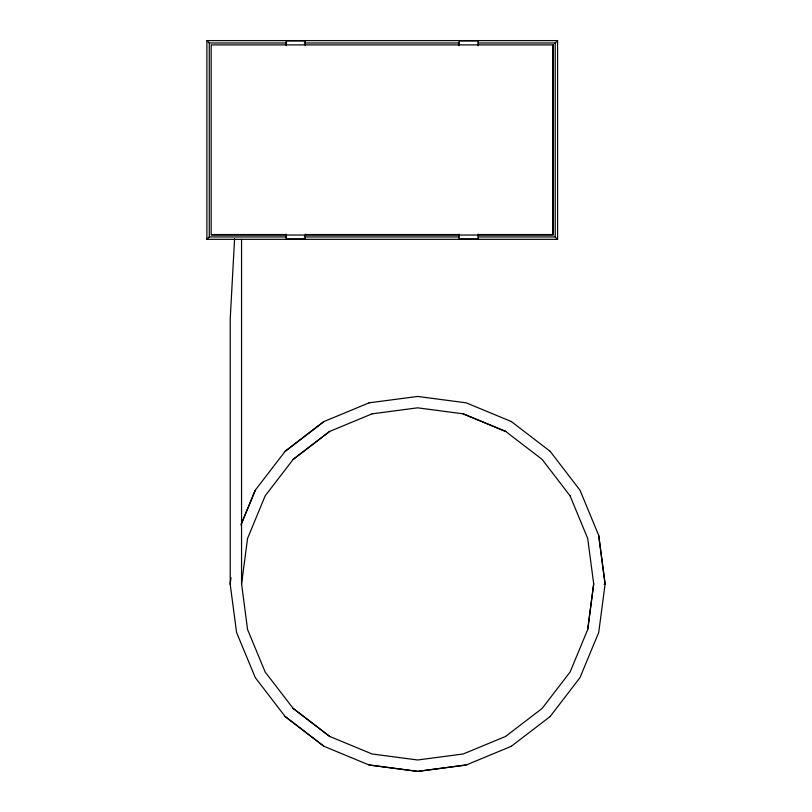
<?xml version="1.0" encoding="UTF-8"?>
<svg xmlns="http://www.w3.org/2000/svg" width="812" height="812" viewBox="0 0 812 812"><rect width="100%" height="100%" fill="white"/><g stroke="black" fill="none" stroke-linecap="round" stroke-linejoin="round"><path stroke-width="1.22" d="M241.55 239.449L241.55 583.595L247.569 629.544L265.159 672.001L293.162 708.419M234.587 238.687L230.222 318.964L230.222 584.346M231.024 577.748L230.161 583.97L236.566 632.487L255.323 677.675L285.113 716.488L323.907 746.289L369.125 765.005L417.642 771.4L466.159 765.016L511.377 746.269M241.57 583.98L247.569 538.376L265.148 495.899L293.152 459.399L329.631 431.456M505.653 736.382L542.142 708.429L570.115 672.001L587.715 629.513L593.714 583.605M587.715 629.513L593.704 583.98L587.685 538.386L570.095 495.899M550.171 451.36L579.991 490.204L598.718 535.433L605.102 583.98L598.718 632.487L579.961 677.675L550.171 716.488M241.357 523.831L255.272 490.194L285.113 451.37L323.937 421.56L369.145 402.823M240.91 525.009L255.323 490.204M293.152 459.399L329.631 431.436L372.089 413.836M206.887 239.327L209.273 236.942L209.273 42.985L206.887 40.6L206.887 239.327L557.59 239.327L557.59 40.6L206.887 40.6M557.59 239.327L555.205 236.942L555.205 42.985L557.59 40.6M285.073 451.34L323.897 421.54M511.357 746.258L550.201 716.488M505.683 736.403L463.205 753.972L417.642 759.981L372.069 753.983L329.601 736.403L293.132 708.429M369.105 402.823L417.662 396.439L466.169 402.823L511.377 421.56M372.058 413.836L417.652 407.837L463.226 413.836L505.683 431.436M466.149 764.975L417.642 771.359L369.135 764.975M209.273 42.985L286.575 42.985M304.307 42.985L458.902 42.985M477.913 42.985L555.205 42.985M211.658 234.556L286.484 234.556M305.515 234.556L458.973 234.556M477.994 234.556L552.82 234.556L552.82 45.37M209.273 236.942L286.575 236.942M304.307 236.942L458.902 236.942M477.913 236.942L555.205 236.942M463.205 413.856L505.663 431.456M511.347 421.56L550.201 451.37M505.653 431.426L542.142 459.43L570.125 495.909M293.162 708.409L329.631 736.372M285.083 716.488L323.927 746.258M598.688 535.433L605.072 583.96M478.207 45.634L478.207 40.864L459.125 40.864L459.125 45.634M478.207 234.201L478.207 238.972L459.125 238.972L459.125 234.201M305.282 45.634L305.282 40.864L286.2 40.864L286.2 45.634M305.282 234.201L305.282 238.972L286.2 238.972L286.2 234.201M553.297 44.893L211.181 44.893L211.181 235.033L553.297 235.033L553.297 44.893M605.072 584.346L604.311 584.305L605.072 584.346"/></g></svg>
